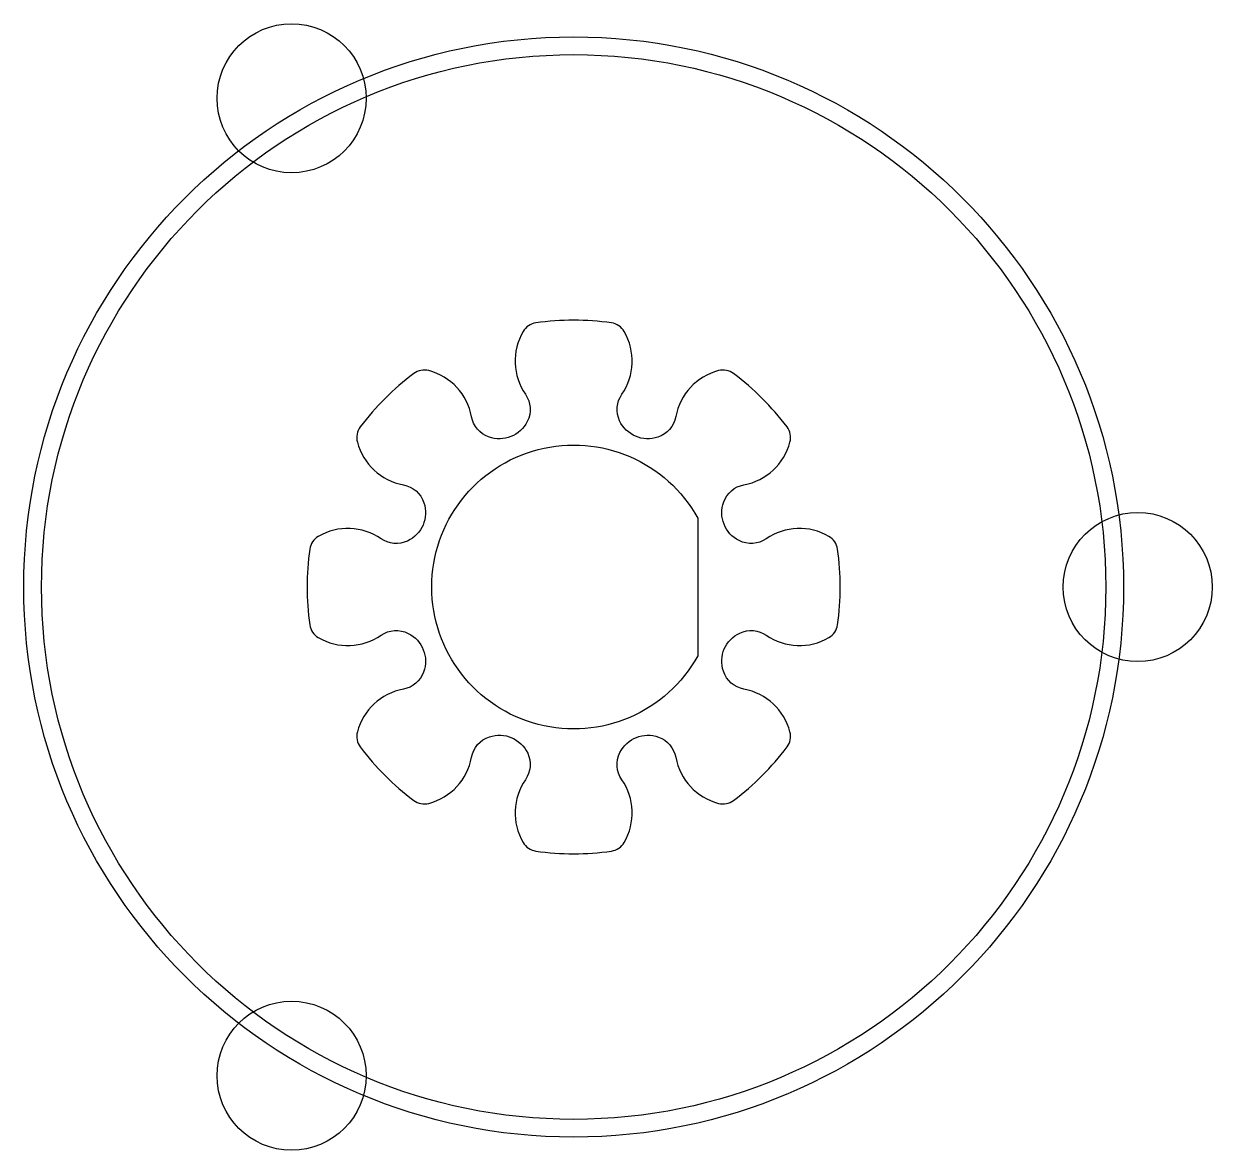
# Model space of a CAD drawing. Extents: x -15.5 to 18, y -9.5 to 22.2.
import ezdxf

# ---------------------------------------------------------------- set-up
doc = ezdxf.new("R2010")
doc.units = 0
doc.layers.add('DEFAULT', color=7, linetype='CONTINUOUS')

msp = doc.modelspace()

# ---------------------------------------------------------------- linework, layer by layer
at = {"layer": 'DEFAULT'}
for points in [[(7.44, 5.302, 0.071154), (7.44, 7.43, 0.229084), (7.197, 7.792, 0.290737), (5.429, 7.724, -0.274514), (4.665, 7.672, -0.383659), (4.229, 8.762, -0.266587), (4.799, 9.245, 0.290815), (6.097, 10.448, 0.229084), (6.014, 10.875, 0.071154), (4.509, 12.38, 0.229084), (4.081, 12.463, 0.290737), (2.879, 11.166, -0.274514), (2.375, 10.589, -0.383659), (1.296, 11.051, -0.266587), (1.358, 11.795, 0.290815), (1.425, 13.564, 0.229084), (1.064, 13.807, 0.071154), (-1.064, 13.807, 0.229084), (-1.425, 13.564, 0.290737), (-1.358, 11.796, -0.274514), (-1.306, 11.031, -0.383659), (-2.396, 10.595, -0.266587), (-2.879, 11.165, 0.290815), (-4.081, 12.463, 0.229084), (-4.509, 12.38, 0.071154), (-6.014, 10.875, 0.229084), (-6.097, 10.448, 0.290737), (-4.8, 9.245, -0.274514), (-4.222, 8.741, -0.383659), (-4.685, 7.662, -0.266587), (-5.429, 7.724, 0.290815), (-7.197, 7.792, 0.229084), (-7.44, 7.43, 0.071154), (-7.44, 5.302, 0.229084), (-7.197, 4.941, 0.290737), (-5.429, 5.008, -0.274514), (-4.665, 5.06, -0.383659), (-4.229, 3.97, -0.266587), (-4.799, 3.488, 0.290815), (-6.097, 2.285, 0.229084), (-6.014, 1.858, 0.071154), (-4.509, 0.352, 0.229084), (-4.081, 0.269, 0.290737), (-2.879, 1.567, -0.274514), (-2.375, 2.144, -0.383659), (-1.296, 1.681, -0.266587), (-1.358, 0.937, 0.290815), (-1.425, -0.831, 0.229084), (-1.064, -1.074, 0.071154), (1.064, -1.074, 0.229084), (1.425, -0.831, 0.290737), (1.358, 0.937, -0.274514), (1.306, 1.701, -0.383659), (2.396, 2.137, -0.266587), (2.879, 1.567, 0.290815), (4.081, 0.269, 0.229084), (4.509, 0.352, 0.071154), (6.014, 1.858, 0.229084), (6.097, 2.285, 0.290737), (4.8, 3.487, -0.274514), (4.222, 3.991, -0.383659), (4.685, 5.07, -0.266587), (5.429, 5.008, 0.290815), (7.197, 4.941, 0.229084)], [(3.5, 4.43, -3.872983), (3.5, 8.303)]]:
    msp.add_lwpolyline(points, format="xyb", close=True, dxfattribs=at)
for centre, radius in [((-7.95, 20.136), 2.1), ((0, 6.366), 15.5), ((0, 6.366), 15), ((15.9, 6.366), 2.1), ((-7.95, -7.404), 2.1)]:
    msp.add_circle(centre, radius, dxfattribs=at)

doc.saveas('drawing.dxf')
